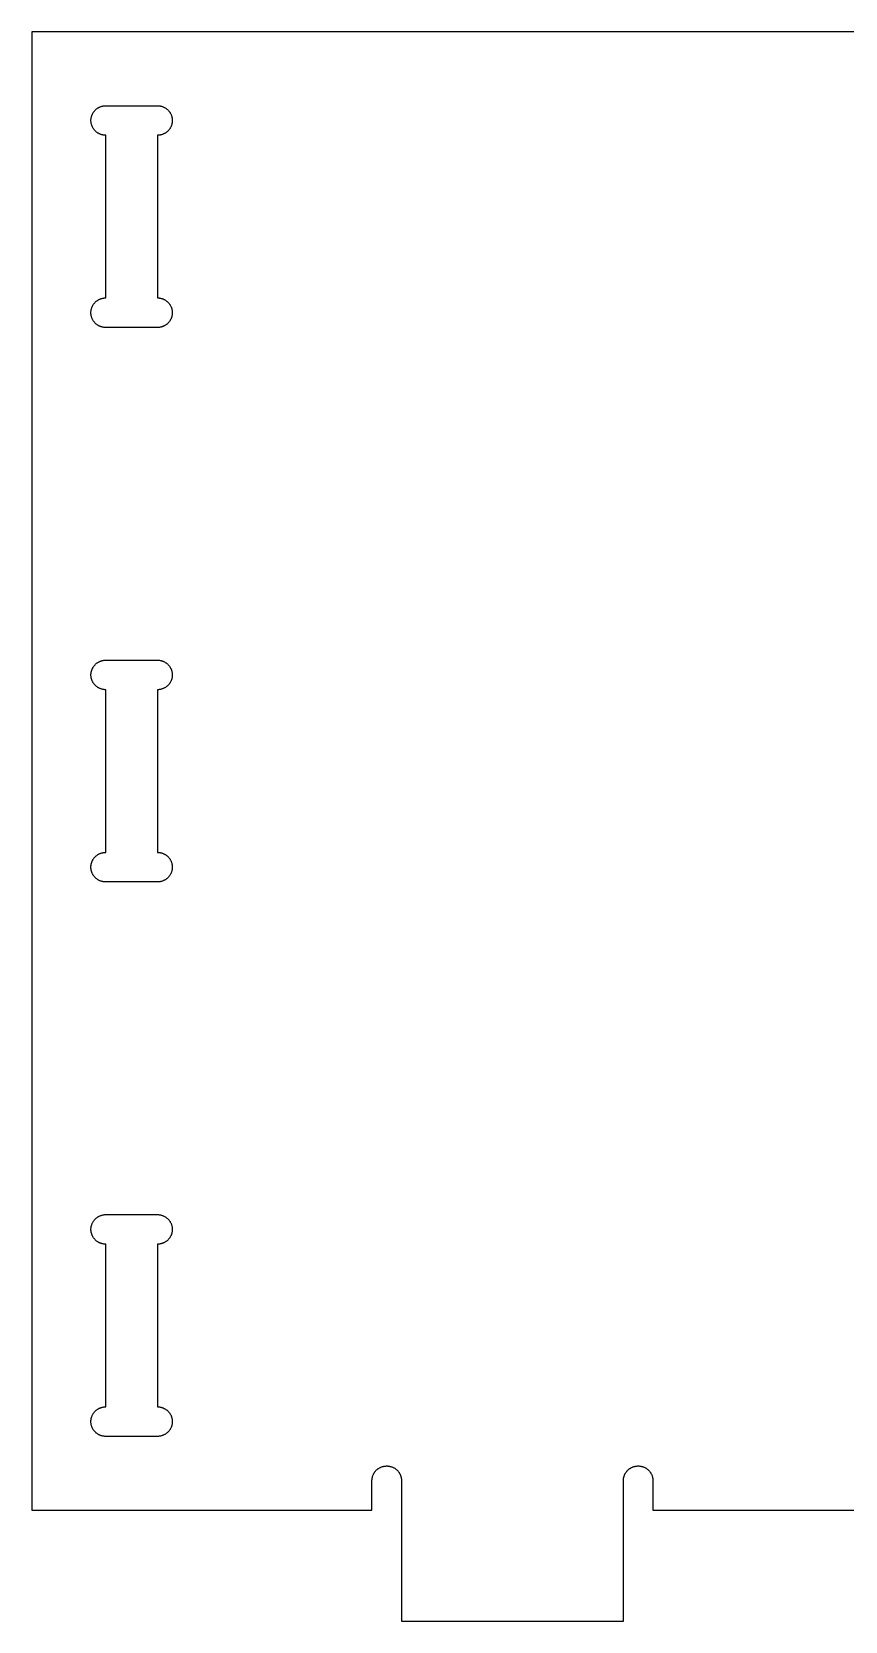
# Model space of a CAD drawing. Header units: millimetres. Extents: x 6.2 to 101, y 80 to 138.
# Drawn here: x 6.25 to 28.25, y 83.5 to 126.5 of the extents above; entities that cross this region are included whole.
import ezdxf

# ---------------------------------------------------------------- set-up
doc = ezdxf.new("R2010")
doc.units = ezdxf.units.MM
doc.layers.add('Default', color=18, linetype='Continuous', true_color=0x000000)

msp = doc.modelspace()

# ---------------------------------------------------------------- linework, layer by layer
at = {"layer": 'Default'}
for p, q in [((50.25, 126.5), (6.25, 126.5)), ((6.25, 126.5), (6.25, 86.5)), ((7.885, 124.263), (7.891, 124.275)), ((7.891, 124.275), (7.897, 124.288)), ((7.897, 124.288), (7.904, 124.3)), ((7.904, 124.3), (7.911, 124.312)), ((7.911, 124.312), (7.918, 124.324)), ((7.918, 124.324), (7.926, 124.335)), ((7.926, 124.335), (7.935, 124.346)), ((7.935, 124.346), (7.944, 124.357)), ((7.944, 124.357), (7.953, 124.368)), ((7.953, 124.368), (7.962, 124.378)), ((7.962, 124.378), (7.972, 124.388)), ((7.972, 124.388), (7.982, 124.397)), ((7.982, 124.397), (7.993, 124.406)), ((7.993, 124.406), (8.004, 124.415)), ((8.004, 124.415), (8.015, 124.424)), ((8.015, 124.424), (8.026, 124.432)), ((8.026, 124.432), (8.038, 124.439)), ((8.038, 124.439), (8.05, 124.446)), ((8.05, 124.446), (8.062, 124.453)), ((8.062, 124.453), (8.075, 124.459)), ((8.075, 124.459), (8.087, 124.465)), ((8.087, 124.465), (8.1, 124.471)), ((8.1, 124.471), (8.113, 124.476)), ((8.113, 124.476), (8.126, 124.48)), ((8.126, 124.48), (8.14, 124.484)), ((8.14, 124.484), (8.153, 124.488)), ((8.153, 124.488), (8.167, 124.491)), ((8.167, 124.491), (8.181, 124.494)), ((8.181, 124.494), (8.194, 124.496)), ((8.194, 124.496), (8.208, 124.498)), ((8.208, 124.498), (8.222, 124.499)), ((8.222, 124.499), (8.236, 124.5)), ((8.236, 124.5), (8.25, 124.5)), ((8.25, 124.5), (9.649, 124.5)), ((9.649, 124.5), (9.663, 124.5)), ((9.663, 124.5), (9.677, 124.499)), ((9.677, 124.499), (9.691, 124.498)), ((9.691, 124.498), (9.705, 124.496)), ((9.705, 124.496), (9.719, 124.494)), ((9.719, 124.494), (9.733, 124.491)), ((9.733, 124.491), (9.746, 124.488)), ((9.746, 124.488), (9.76, 124.485)), ((9.76, 124.485), (9.773, 124.48)), ((9.773, 124.48), (9.786, 124.476)), ((9.786, 124.476), (9.799, 124.471)), ((9.799, 124.471), (9.812, 124.465)), ((9.812, 124.465), (9.825, 124.46)), ((9.825, 124.46), (9.837, 124.453)), ((9.837, 124.453), (9.849, 124.446)), ((9.849, 124.446), (9.861, 124.439)), ((9.861, 124.439), (9.873, 124.432)), ((9.873, 124.432), (9.884, 124.424)), ((9.884, 124.424), (9.896, 124.415)), ((9.896, 124.415), (9.906, 124.407)), ((9.906, 124.407), (9.917, 124.397)), ((9.917, 124.397), (9.927, 124.388)), ((9.927, 124.388), (9.937, 124.378)), ((9.937, 124.378), (9.947, 124.368)), ((9.947, 124.368), (9.956, 124.357)), ((9.956, 124.357), (9.965, 124.346)), ((9.965, 124.346), (9.973, 124.335)), ((9.973, 124.335), (9.981, 124.324)), ((9.981, 124.324), (9.989, 124.312)), ((9.989, 124.312), (9.996, 124.3)), ((9.996, 124.3), (10.002, 124.288)), ((10.002, 124.288), (10.009, 124.276)), ((10.009, 124.276), (10.015, 124.263)), ((7.85, 124.114), (7.851, 124.128)), ((7.85, 124.1), (7.85, 124.114)), ((7.85, 124.086), (7.85, 124.1)), ((7.851, 124.072), (7.85, 124.086)), ((7.851, 124.128), (7.852, 124.142)), ((7.852, 124.058), (7.851, 124.072)), ((7.852, 124.142), (7.854, 124.156)), ((7.854, 124.044), (7.852, 124.058)), ((7.854, 124.156), (7.856, 124.169)), ((7.856, 124.031), (7.854, 124.044)), ((7.856, 124.169), (7.859, 124.183)), ((7.859, 124.017), (7.856, 124.031)), ((7.859, 124.183), (7.862, 124.197)), ((7.862, 124.003), (7.859, 124.017)), ((7.862, 124.197), (7.866, 124.21)), ((7.866, 123.99), (7.862, 124.003)), ((7.866, 124.21), (7.87, 124.224)), ((7.87, 123.976), (7.866, 123.99)), ((7.87, 124.224), (7.874, 124.237)), ((7.874, 123.963), (7.87, 123.976)), ((7.874, 124.237), (7.879, 124.25)), ((7.879, 123.95), (7.874, 123.963)), ((7.879, 124.25), (7.885, 124.263)), ((7.885, 123.937), (7.879, 123.95)), ((7.891, 123.925), (7.885, 123.937)), ((7.897, 123.912), (7.891, 123.925)), ((7.904, 123.9), (7.897, 123.912)), ((7.911, 123.888), (7.904, 123.9)), ((7.918, 123.876), (7.911, 123.888)), ((7.926, 123.865), (7.918, 123.876)), ((7.935, 123.854), (7.926, 123.865)), ((7.944, 123.843), (7.935, 123.854)), ((7.953, 123.832), (7.944, 123.843)), ((9.956, 123.843), (9.947, 123.833)), ((9.965, 123.854), (9.956, 123.843)), ((9.973, 123.865), (9.965, 123.854)), ((9.981, 123.877), (9.973, 123.865)), ((9.989, 123.888), (9.981, 123.877)), ((9.996, 123.9), (9.989, 123.888)), ((10.003, 123.913), (9.996, 123.9)), ((10.009, 123.925), (10.003, 123.913)), ((10.015, 123.938), (10.009, 123.925)), ((10.015, 124.263), (10.02, 124.25)), ((10.02, 123.951), (10.015, 123.938)), ((10.02, 124.25), (10.025, 124.237)), ((10.025, 123.964), (10.02, 123.951)), ((10.025, 124.237), (10.03, 124.224)), ((10.03, 123.977), (10.025, 123.964)), ((10.03, 124.224), (10.034, 124.21)), ((10.034, 123.99), (10.03, 123.977)), ((10.034, 124.21), (10.037, 124.197)), ((10.038, 124.004), (10.034, 123.99)), ((10.037, 124.197), (10.041, 124.183)), ((10.041, 124.017), (10.038, 124.004)), ((10.041, 124.183), (10.043, 124.17)), ((10.043, 124.031), (10.041, 124.017)), ((10.043, 124.17), (10.045, 124.156)), ((10.046, 124.045), (10.043, 124.031)), ((10.045, 124.156), (10.047, 124.142)), ((10.047, 124.059), (10.046, 124.045)), ((10.047, 124.142), (10.048, 124.128)), ((10.048, 124.072), (10.047, 124.059)), ((10.048, 124.128), (10.049, 124.114)), ((10.049, 124.086), (10.048, 124.072)), ((10.049, 124.114), (10.049, 124.1)), ((10.049, 124.1), (10.049, 124.086)), ((7.962, 123.822), (7.953, 123.832)), ((7.972, 123.812), (7.962, 123.822)), ((7.982, 123.803), (7.972, 123.812)), ((7.993, 123.794), (7.982, 123.803)), ((8.004, 123.785), (7.993, 123.794)), ((8.015, 123.776), (8.004, 123.785)), ((8.026, 123.768), (8.015, 123.776)), ((8.038, 123.761), (8.026, 123.768)), ((8.05, 123.754), (8.038, 123.761)), ((8.062, 123.747), (8.05, 123.754)), ((8.075, 123.741), (8.062, 123.747)), ((8.087, 123.735), (8.075, 123.741)), ((8.1, 123.729), (8.087, 123.735)), ((8.113, 123.724), (8.1, 123.729)), ((8.126, 123.72), (8.113, 123.724)), ((8.14, 123.716), (8.126, 123.72)), ((8.153, 123.712), (8.14, 123.716)), ((8.167, 123.709), (8.153, 123.712)), ((8.181, 123.706), (8.167, 123.709)), ((8.194, 123.704), (8.181, 123.706)), ((8.208, 123.702), (8.194, 123.704)), ((8.222, 123.701), (8.208, 123.702)), ((8.236, 123.7), (8.222, 123.701)), ((8.25, 123.7), (8.236, 123.7)), ((8.25, 119.3), (8.25, 123.7)), ((9.664, 123.7), (9.65, 123.7)), ((9.65, 123.7), (9.65, 119.3)), ((9.678, 123.701), (9.664, 123.7)), ((9.692, 123.702), (9.678, 123.701)), ((9.706, 123.704), (9.692, 123.702)), ((9.719, 123.706), (9.706, 123.704)), ((9.733, 123.709), (9.719, 123.706)), ((9.747, 123.712), (9.733, 123.709)), ((9.76, 123.716), (9.747, 123.712)), ((9.774, 123.72), (9.76, 123.716)), ((9.787, 123.724), (9.774, 123.72)), ((9.8, 123.729), (9.787, 123.724)), ((9.813, 123.735), (9.8, 123.729)), ((9.825, 123.741), (9.813, 123.735)), ((9.838, 123.747), (9.825, 123.741)), ((9.85, 123.754), (9.838, 123.747)), ((9.862, 123.761), (9.85, 123.754)), ((9.873, 123.769), (9.862, 123.761)), ((9.885, 123.777), (9.873, 123.769)), ((9.896, 123.785), (9.885, 123.777)), ((9.907, 123.794), (9.896, 123.785)), ((9.917, 123.803), (9.907, 123.794)), ((9.928, 123.813), (9.917, 123.803)), ((9.937, 123.822), (9.928, 123.813)), ((9.947, 123.833), (9.937, 123.822)), ((7.905, 119.104), (7.913, 119.116)), ((7.913, 119.116), (7.92, 119.127)), ((7.92, 119.127), (7.928, 119.139)), ((7.928, 119.139), (7.937, 119.15)), ((7.937, 119.15), (7.946, 119.16)), ((7.946, 119.16), (7.955, 119.171)), ((7.955, 119.171), (7.964, 119.181)), ((7.964, 119.181), (7.974, 119.19)), ((7.974, 119.19), (7.984, 119.2)), ((7.984, 119.2), (7.995, 119.209)), ((7.995, 119.209), (8.006, 119.217)), ((8.006, 119.217), (8.017, 119.225)), ((8.017, 119.225), (8.028, 119.233)), ((8.028, 119.233), (8.04, 119.241)), ((8.04, 119.241), (8.052, 119.248)), ((8.052, 119.248), (8.064, 119.254)), ((8.064, 119.254), (8.076, 119.261)), ((8.076, 119.261), (8.089, 119.266)), ((8.089, 119.266), (8.102, 119.272)), ((8.102, 119.272), (8.114, 119.277)), ((8.114, 119.277), (8.128, 119.281)), ((8.128, 119.281), (8.141, 119.285)), ((8.141, 119.285), (8.154, 119.288)), ((8.154, 119.288), (8.168, 119.292)), ((8.168, 119.292), (8.181, 119.294)), ((8.181, 119.294), (8.195, 119.296)), ((8.195, 119.296), (8.209, 119.298)), ((8.209, 119.298), (8.222, 119.299)), ((8.222, 119.299), (8.236, 119.3)), ((8.236, 119.3), (8.25, 119.3)), ((9.65, 119.3), (9.664, 119.3)), ((9.664, 119.3), (9.678, 119.299)), ((9.678, 119.299), (9.692, 119.298)), ((9.692, 119.298), (9.706, 119.296)), ((9.706, 119.296), (9.719, 119.294)), ((9.719, 119.294), (9.733, 119.291)), ((9.733, 119.291), (9.747, 119.288)), ((9.747, 119.288), (9.76, 119.284)), ((9.76, 119.284), (9.773, 119.28)), ((9.773, 119.28), (9.787, 119.276)), ((9.787, 119.276), (9.8, 119.271)), ((9.8, 119.271), (9.812, 119.265)), ((9.812, 119.265), (9.825, 119.259)), ((9.825, 119.259), (9.838, 119.253)), ((9.838, 119.253), (9.85, 119.246)), ((9.85, 119.246), (9.862, 119.239)), ((9.862, 119.239), (9.873, 119.231)), ((9.873, 119.231), (9.885, 119.223)), ((9.885, 119.223), (9.896, 119.215)), ((9.896, 119.215), (9.907, 119.206)), ((9.907, 119.206), (9.917, 119.197)), ((9.917, 119.197), (9.927, 119.188)), ((9.927, 119.188), (9.937, 119.178)), ((9.937, 119.178), (9.947, 119.167)), ((9.947, 119.167), (9.956, 119.157)), ((9.956, 119.157), (9.965, 119.146)), ((9.965, 119.146), (9.973, 119.135)), ((9.973, 119.135), (9.981, 119.123)), ((9.981, 119.123), (9.989, 119.112)), ((9.989, 119.112), (9.996, 119.1)), ((7.849, 118.907), (7.85, 118.921)), ((7.849, 118.893), (7.849, 118.907)), ((7.85, 118.879), (7.849, 118.893)), ((7.85, 118.921), (7.851, 118.935)), ((7.851, 118.865), (7.85, 118.879)), ((7.851, 118.935), (7.852, 118.948)), ((7.852, 118.852), (7.851, 118.865)), ((7.852, 118.948), (7.854, 118.962)), ((7.854, 118.838), (7.852, 118.852)), ((7.854, 118.962), (7.857, 118.976)), ((7.857, 118.824), (7.854, 118.838)), ((7.857, 118.976), (7.859, 118.989)), ((7.859, 118.811), (7.857, 118.824)), ((7.859, 118.989), (7.863, 119.003)), ((7.863, 118.797), (7.859, 118.811)), ((7.863, 119.003), (7.867, 119.016)), ((7.867, 118.784), (7.863, 118.797)), ((7.867, 119.016), (7.871, 119.029)), ((7.871, 118.771), (7.867, 118.784)), ((7.871, 119.029), (7.875, 119.042)), ((7.875, 118.758), (7.871, 118.771)), ((7.875, 119.042), (7.881, 119.055)), ((7.881, 118.745), (7.875, 118.758)), ((7.881, 119.055), (7.886, 119.067)), ((7.886, 118.733), (7.881, 118.745)), ((7.886, 119.067), (7.892, 119.08)), ((7.892, 118.72), (7.886, 118.733)), ((7.892, 119.08), (7.899, 119.092)), ((7.899, 118.708), (7.892, 118.72)), ((7.899, 119.092), (7.905, 119.104)), ((7.905, 118.696), (7.899, 118.708)), ((7.913, 118.684), (7.905, 118.696)), ((7.92, 118.673), (7.913, 118.684)), ((9.989, 118.688), (9.981, 118.677)), ((9.996, 118.7), (9.989, 118.688)), ((9.996, 119.1), (10.003, 119.088)), ((10.003, 118.712), (9.996, 118.7)), ((10.003, 119.088), (10.009, 119.075)), ((10.009, 118.725), (10.003, 118.712)), ((10.009, 119.075), (10.015, 119.063)), ((10.015, 118.737), (10.009, 118.725)), ((10.015, 119.063), (10.02, 119.05)), ((10.02, 118.75), (10.015, 118.737)), ((10.02, 119.05), (10.025, 119.037)), ((10.025, 118.763), (10.02, 118.75)), ((10.025, 119.037), (10.03, 119.023)), ((10.03, 118.777), (10.025, 118.763)), ((10.03, 119.023), (10.034, 119.01)), ((10.034, 118.79), (10.03, 118.777)), ((10.034, 119.01), (10.038, 118.997)), ((10.038, 118.803), (10.034, 118.79)), ((10.038, 118.997), (10.041, 118.983)), ((10.041, 118.817), (10.038, 118.803)), ((10.041, 118.983), (10.043, 118.969)), ((10.043, 118.831), (10.041, 118.817)), ((10.043, 118.969), (10.046, 118.956)), ((10.046, 118.844), (10.043, 118.831)), ((10.046, 118.956), (10.047, 118.942)), ((10.047, 118.858), (10.046, 118.844)), ((10.047, 118.942), (10.048, 118.928)), ((10.048, 118.872), (10.047, 118.858)), ((10.048, 118.928), (10.049, 118.914)), ((10.049, 118.886), (10.048, 118.872)), ((10.049, 118.914), (10.049, 118.9)), ((10.049, 118.9), (10.049, 118.886)), ((7.928, 118.661), (7.92, 118.673)), ((7.937, 118.65), (7.928, 118.661)), ((7.946, 118.64), (7.937, 118.65)), ((7.955, 118.629), (7.946, 118.64)), ((7.964, 118.619), (7.955, 118.629)), ((7.974, 118.61), (7.964, 118.619)), ((7.984, 118.6), (7.974, 118.61)), ((7.995, 118.591), (7.984, 118.6)), ((8.006, 118.583), (7.995, 118.591)), ((8.017, 118.575), (8.006, 118.583)), ((8.028, 118.567), (8.017, 118.575)), ((8.04, 118.559), (8.028, 118.567)), ((8.052, 118.552), (8.04, 118.559)), ((8.064, 118.546), (8.052, 118.552)), ((8.076, 118.539), (8.064, 118.546)), ((8.089, 118.534), (8.076, 118.539)), ((8.102, 118.528), (8.089, 118.534)), ((8.114, 118.523), (8.102, 118.528)), ((8.128, 118.519), (8.114, 118.523)), ((8.141, 118.515), (8.128, 118.519)), ((8.154, 118.512), (8.141, 118.515)), ((8.168, 118.508), (8.154, 118.512)), ((8.181, 118.506), (8.168, 118.508)), ((8.195, 118.504), (8.181, 118.506)), ((8.209, 118.502), (8.195, 118.504)), ((8.222, 118.501), (8.209, 118.502)), ((8.236, 118.5), (8.222, 118.501)), ((8.25, 118.5), (8.236, 118.5)), ((9.65, 118.5), (8.25, 118.5)), ((9.664, 118.5), (9.65, 118.5)), ((9.678, 118.501), (9.664, 118.5)), ((9.692, 118.502), (9.678, 118.501)), ((9.706, 118.504), (9.692, 118.502)), ((9.719, 118.506), (9.706, 118.504)), ((9.733, 118.509), (9.719, 118.506)), ((9.747, 118.512), (9.733, 118.509)), ((9.76, 118.516), (9.747, 118.512)), ((9.773, 118.52), (9.76, 118.516)), ((9.787, 118.524), (9.773, 118.52)), ((9.8, 118.529), (9.787, 118.524)), ((9.812, 118.535), (9.8, 118.529)), ((9.825, 118.541), (9.812, 118.535)), ((9.838, 118.547), (9.825, 118.541)), ((9.85, 118.554), (9.838, 118.547)), ((9.862, 118.561), (9.85, 118.554)), ((9.873, 118.569), (9.862, 118.561)), ((9.885, 118.577), (9.873, 118.569)), ((9.896, 118.585), (9.885, 118.577)), ((9.907, 118.594), (9.896, 118.585)), ((9.917, 118.603), (9.907, 118.594)), ((9.927, 118.612), (9.917, 118.603)), ((9.937, 118.622), (9.927, 118.612)), ((9.947, 118.633), (9.937, 118.622)), ((9.956, 118.643), (9.947, 118.633)), ((9.965, 118.654), (9.956, 118.643)), ((9.973, 118.665), (9.965, 118.654)), ((9.981, 118.677), (9.973, 118.665)), ((7.866, 109.21), (7.87, 109.224)), ((7.87, 109.224), (7.874, 109.237)), ((7.874, 109.237), (7.879, 109.25)), ((7.879, 109.25), (7.885, 109.263)), ((7.885, 109.263), (7.891, 109.275)), ((7.891, 109.275), (7.897, 109.288)), ((7.897, 109.288), (7.904, 109.3)), ((7.904, 109.3), (7.911, 109.312)), ((7.911, 109.312), (7.918, 109.324)), ((7.918, 109.324), (7.926, 109.335)), ((7.926, 109.335), (7.935, 109.346)), ((7.935, 109.346), (7.944, 109.357)), ((7.944, 109.357), (7.953, 109.368)), ((7.953, 109.368), (7.962, 109.378)), ((7.962, 109.378), (7.972, 109.388)), ((7.972, 109.388), (7.982, 109.397)), ((7.982, 109.397), (7.993, 109.406)), ((7.993, 109.406), (8.004, 109.415)), ((8.004, 109.415), (8.015, 109.424)), ((8.015, 109.424), (8.026, 109.432)), ((8.026, 109.432), (8.038, 109.439)), ((8.038, 109.439), (8.05, 109.446)), ((8.05, 109.446), (8.062, 109.453)), ((8.062, 109.453), (8.075, 109.459)), ((8.075, 109.459), (8.087, 109.465)), ((8.087, 109.465), (8.1, 109.471)), ((8.1, 109.471), (8.113, 109.476)), ((8.113, 109.476), (8.126, 109.48)), ((8.126, 109.48), (8.14, 109.484)), ((8.14, 109.484), (8.153, 109.488)), ((8.153, 109.488), (8.167, 109.491)), ((8.167, 109.491), (8.181, 109.494)), ((8.181, 109.494), (8.194, 109.496)), ((8.194, 109.496), (8.208, 109.498)), ((8.208, 109.498), (8.222, 109.499)), ((8.222, 109.499), (8.236, 109.5)), ((8.236, 109.5), (8.25, 109.5)), ((8.25, 109.5), (9.649, 109.5)), ((9.649, 109.5), (9.663, 109.5)), ((9.663, 109.5), (9.677, 109.499)), ((9.677, 109.499), (9.691, 109.498)), ((9.691, 109.498), (9.705, 109.496)), ((9.705, 109.496), (9.719, 109.494)), ((9.719, 109.494), (9.733, 109.491)), ((9.733, 109.491), (9.746, 109.488)), ((9.746, 109.488), (9.76, 109.485)), ((9.76, 109.485), (9.773, 109.48)), ((9.773, 109.48), (9.786, 109.476)), ((9.786, 109.476), (9.799, 109.471)), ((9.799, 109.471), (9.812, 109.465)), ((9.812, 109.465), (9.825, 109.46)), ((9.825, 109.46), (9.837, 109.453)), ((9.837, 109.453), (9.849, 109.446)), ((9.849, 109.446), (9.861, 109.439)), ((9.861, 109.439), (9.873, 109.432)), ((9.873, 109.432), (9.884, 109.424)), ((9.884, 109.424), (9.896, 109.415)), ((9.896, 109.415), (9.906, 109.407)), ((9.906, 109.407), (9.917, 109.397)), ((9.917, 109.397), (9.927, 109.388)), ((9.927, 109.388), (9.937, 109.378)), ((9.937, 109.378), (9.947, 109.368)), ((9.947, 109.368), (9.956, 109.357)), ((9.956, 109.357), (9.965, 109.346)), ((9.965, 109.346), (9.973, 109.335)), ((9.973, 109.335), (9.981, 109.324)), ((9.981, 109.324), (9.989, 109.312)), ((9.989, 109.312), (9.996, 109.3)), ((9.996, 109.3), (10.002, 109.288)), ((10.002, 109.288), (10.009, 109.276)), ((10.009, 109.276), (10.015, 109.263)), ((10.015, 109.263), (10.02, 109.25)), ((10.02, 109.25), (10.025, 109.237)), ((10.025, 109.237), (10.03, 109.224)), ((10.03, 109.224), (10.034, 109.21)), ((7.85, 109.114), (7.851, 109.128)), ((7.85, 109.1), (7.85, 109.114)), ((7.85, 109.086), (7.85, 109.1)), ((7.851, 109.072), (7.85, 109.086)), ((7.851, 109.128), (7.852, 109.142)), ((7.852, 109.058), (7.851, 109.072)), ((7.852, 109.142), (7.854, 109.156)), ((7.854, 109.044), (7.852, 109.058)), ((7.854, 109.156), (7.856, 109.169)), ((7.856, 109.031), (7.854, 109.044)), ((7.856, 109.169), (7.859, 109.183)), ((7.859, 109.017), (7.856, 109.031)), ((7.859, 109.183), (7.862, 109.197)), ((7.862, 109.003), (7.859, 109.017)), ((7.862, 109.197), (7.866, 109.21)), ((7.866, 108.99), (7.862, 109.003)), ((7.87, 108.976), (7.866, 108.99)), ((7.874, 108.963), (7.87, 108.976)), ((7.879, 108.95), (7.874, 108.963)), ((7.885, 108.937), (7.879, 108.95)), ((7.891, 108.925), (7.885, 108.937)), ((7.897, 108.912), (7.891, 108.925)), ((7.904, 108.9), (7.897, 108.912)), ((7.911, 108.888), (7.904, 108.9)), ((7.918, 108.876), (7.911, 108.888)), ((7.926, 108.865), (7.918, 108.876)), ((7.935, 108.854), (7.926, 108.865)), ((7.944, 108.843), (7.935, 108.854)), ((7.953, 108.832), (7.944, 108.843)), ((7.962, 108.822), (7.953, 108.832)), ((7.972, 108.812), (7.962, 108.822)), ((7.982, 108.803), (7.972, 108.812)), ((7.993, 108.794), (7.982, 108.803)), ((8.004, 108.785), (7.993, 108.794)), ((9.907, 108.794), (9.896, 108.785)), ((9.917, 108.803), (9.907, 108.794)), ((9.928, 108.813), (9.917, 108.803)), ((9.937, 108.822), (9.928, 108.813)), ((9.947, 108.833), (9.937, 108.822)), ((9.956, 108.843), (9.947, 108.833)), ((9.965, 108.854), (9.956, 108.843)), ((9.973, 108.865), (9.965, 108.854)), ((9.981, 108.877), (9.973, 108.865)), ((9.989, 108.888), (9.981, 108.877)), ((9.996, 108.9), (9.989, 108.888)), ((10.003, 108.913), (9.996, 108.9)), ((10.009, 108.925), (10.003, 108.913)), ((10.015, 108.938), (10.009, 108.925)), ((10.02, 108.951), (10.015, 108.938)), ((10.025, 108.964), (10.02, 108.951)), ((10.03, 108.977), (10.025, 108.964)), ((10.034, 108.99), (10.03, 108.977)), ((10.034, 109.21), (10.037, 109.197)), ((10.038, 109.004), (10.034, 108.99)), ((10.037, 109.197), (10.041, 109.183)), ((10.041, 109.017), (10.038, 109.004)), ((10.041, 109.183), (10.043, 109.17)), ((10.043, 109.031), (10.041, 109.017)), ((10.043, 109.17), (10.045, 109.156)), ((10.046, 109.045), (10.043, 109.031)), ((10.045, 109.156), (10.047, 109.142)), ((10.047, 109.059), (10.046, 109.045)), ((10.047, 109.142), (10.048, 109.128)), ((10.048, 109.072), (10.047, 109.059)), ((10.048, 109.128), (10.049, 109.114)), ((10.049, 109.086), (10.048, 109.072)), ((10.049, 109.114), (10.049, 109.1)), ((10.049, 109.1), (10.049, 109.086)), ((8.015, 108.776), (8.004, 108.785)), ((8.026, 108.768), (8.015, 108.776)), ((8.038, 108.761), (8.026, 108.768)), ((8.05, 108.754), (8.038, 108.761)), ((8.062, 108.747), (8.05, 108.754)), ((8.075, 108.741), (8.062, 108.747)), ((8.087, 108.735), (8.075, 108.741)), ((8.1, 108.729), (8.087, 108.735)), ((8.113, 108.724), (8.1, 108.729)), ((8.126, 108.72), (8.113, 108.724)), ((8.14, 108.716), (8.126, 108.72)), ((8.153, 108.712), (8.14, 108.716)), ((8.167, 108.709), (8.153, 108.712)), ((8.181, 108.706), (8.167, 108.709)), ((8.194, 108.704), (8.181, 108.706)), ((8.208, 108.702), (8.194, 108.704)), ((8.222, 108.701), (8.208, 108.702)), ((8.236, 108.7), (8.222, 108.701)), ((8.25, 108.7), (8.236, 108.7)), ((8.25, 104.3), (8.25, 108.7)), ((9.664, 108.7), (9.65, 108.7)), ((9.65, 108.7), (9.65, 104.3)), ((9.678, 108.701), (9.664, 108.7)), ((9.692, 108.702), (9.678, 108.701)), ((9.706, 108.704), (9.692, 108.702)), ((9.719, 108.706), (9.706, 108.704)), ((9.733, 108.709), (9.719, 108.706)), ((9.747, 108.712), (9.733, 108.709)), ((9.76, 108.716), (9.747, 108.712)), ((9.774, 108.72), (9.76, 108.716)), ((9.787, 108.724), (9.774, 108.72)), ((9.8, 108.729), (9.787, 108.724)), ((9.813, 108.735), (9.8, 108.729)), ((9.825, 108.741), (9.813, 108.735)), ((9.838, 108.747), (9.825, 108.741)), ((9.85, 108.754), (9.838, 108.747)), ((9.862, 108.761), (9.85, 108.754)), ((9.873, 108.769), (9.862, 108.761)), ((9.885, 108.777), (9.873, 108.769)), ((9.896, 108.785), (9.885, 108.777)), ((7.881, 104.055), (7.886, 104.067)), ((7.886, 104.067), (7.892, 104.08)), ((7.892, 104.08), (7.899, 104.092)), ((7.899, 104.092), (7.905, 104.104)), ((7.905, 104.104), (7.913, 104.116)), ((7.913, 104.116), (7.92, 104.127)), ((7.92, 104.127), (7.928, 104.139)), ((7.928, 104.139), (7.937, 104.15)), ((7.937, 104.15), (7.946, 104.16)), ((7.946, 104.16), (7.955, 104.171)), ((7.955, 104.171), (7.964, 104.181)), ((7.964, 104.181), (7.974, 104.19)), ((7.974, 104.19), (7.984, 104.2)), ((7.984, 104.2), (7.995, 104.209)), ((7.995, 104.209), (8.006, 104.217)), ((8.006, 104.217), (8.017, 104.225)), ((8.017, 104.225), (8.028, 104.233)), ((8.028, 104.233), (8.04, 104.241)), ((8.04, 104.241), (8.052, 104.248)), ((8.052, 104.248), (8.064, 104.254)), ((8.064, 104.254), (8.076, 104.261)), ((8.076, 104.261), (8.089, 104.266)), ((8.089, 104.266), (8.102, 104.272)), ((8.102, 104.272), (8.114, 104.277)), ((8.114, 104.277), (8.128, 104.281)), ((8.128, 104.281), (8.141, 104.285)), ((8.141, 104.285), (8.154, 104.288)), ((8.154, 104.288), (8.168, 104.292)), ((8.168, 104.292), (8.181, 104.294)), ((8.181, 104.294), (8.195, 104.296)), ((8.195, 104.296), (8.209, 104.298)), ((8.209, 104.298), (8.222, 104.299)), ((8.222, 104.299), (8.236, 104.3)), ((8.236, 104.3), (8.25, 104.3)), ((9.65, 104.3), (9.664, 104.3)), ((9.664, 104.3), (9.678, 104.299)), ((9.678, 104.299), (9.692, 104.298)), ((9.692, 104.298), (9.706, 104.296)), ((9.706, 104.296), (9.719, 104.294)), ((9.719, 104.294), (9.733, 104.291)), ((9.733, 104.291), (9.747, 104.288)), ((9.747, 104.288), (9.76, 104.284)), ((9.76, 104.284), (9.773, 104.28)), ((9.773, 104.28), (9.787, 104.276)), ((9.787, 104.276), (9.8, 104.271)), ((9.8, 104.271), (9.812, 104.265)), ((9.812, 104.265), (9.825, 104.259)), ((9.825, 104.259), (9.838, 104.253)), ((9.838, 104.253), (9.85, 104.246)), ((9.85, 104.246), (9.862, 104.239)), ((9.862, 104.239), (9.873, 104.231)), ((9.873, 104.231), (9.885, 104.223)), ((9.885, 104.223), (9.896, 104.215)), ((9.896, 104.215), (9.907, 104.206)), ((9.907, 104.206), (9.917, 104.197)), ((9.917, 104.197), (9.927, 104.188)), ((9.927, 104.188), (9.937, 104.178)), ((9.937, 104.178), (9.947, 104.167)), ((9.947, 104.167), (9.956, 104.157)), ((9.956, 104.157), (9.965, 104.146)), ((9.965, 104.146), (9.973, 104.135)), ((9.973, 104.135), (9.981, 104.123)), ((9.981, 104.123), (9.989, 104.112)), ((9.989, 104.112), (9.996, 104.1)), ((9.996, 104.1), (10.003, 104.088)), ((10.003, 104.088), (10.009, 104.075)), ((10.009, 104.075), (10.015, 104.063)), ((10.015, 104.063), (10.02, 104.05)), ((7.849, 103.907), (7.85, 103.921)), ((7.849, 103.893), (7.849, 103.907)), ((7.85, 103.879), (7.849, 103.893)), ((7.85, 103.921), (7.851, 103.935)), ((7.851, 103.865), (7.85, 103.879)), ((7.851, 103.935), (7.852, 103.948)), ((7.852, 103.852), (7.851, 103.865)), ((7.852, 103.948), (7.854, 103.962)), ((7.854, 103.838), (7.852, 103.852)), ((7.854, 103.962), (7.857, 103.976)), ((7.857, 103.824), (7.854, 103.838)), ((7.857, 103.976), (7.859, 103.989)), ((7.859, 103.811), (7.857, 103.824)), ((7.859, 103.989), (7.863, 104.003)), ((7.863, 103.797), (7.859, 103.811)), ((7.863, 104.003), (7.867, 104.016)), ((7.867, 103.784), (7.863, 103.797)), ((7.867, 104.016), (7.871, 104.029)), ((7.871, 103.771), (7.867, 103.784)), ((7.871, 104.029), (7.875, 104.042)), ((7.875, 103.758), (7.871, 103.771)), ((7.875, 104.042), (7.881, 104.055)), ((7.881, 103.745), (7.875, 103.758)), ((7.886, 103.733), (7.881, 103.745)), ((7.892, 103.72), (7.886, 103.733)), ((7.899, 103.708), (7.892, 103.72)), ((7.905, 103.696), (7.899, 103.708)), ((7.913, 103.684), (7.905, 103.696)), ((7.92, 103.673), (7.913, 103.684)), ((7.928, 103.661), (7.92, 103.673)), ((7.937, 103.65), (7.928, 103.661)), ((7.946, 103.64), (7.937, 103.65)), ((7.955, 103.629), (7.946, 103.64)), ((9.947, 103.633), (9.937, 103.622)), ((9.956, 103.643), (9.947, 103.633)), ((9.965, 103.654), (9.956, 103.643)), ((9.973, 103.665), (9.965, 103.654)), ((9.981, 103.677), (9.973, 103.665)), ((9.989, 103.688), (9.981, 103.677)), ((9.996, 103.7), (9.989, 103.688)), ((10.003, 103.712), (9.996, 103.7)), ((10.009, 103.725), (10.003, 103.712)), ((10.015, 103.737), (10.009, 103.725)), ((10.02, 103.75), (10.015, 103.737)), ((10.02, 104.05), (10.025, 104.037)), ((10.025, 103.763), (10.02, 103.75)), ((10.025, 104.037), (10.03, 104.023)), ((10.03, 103.777), (10.025, 103.763)), ((10.03, 104.023), (10.034, 104.01)), ((10.034, 103.79), (10.03, 103.777)), ((10.034, 104.01), (10.038, 103.997)), ((10.038, 103.803), (10.034, 103.79)), ((10.038, 103.997), (10.041, 103.983)), ((10.041, 103.817), (10.038, 103.803)), ((10.041, 103.983), (10.043, 103.969)), ((10.043, 103.831), (10.041, 103.817)), ((10.043, 103.969), (10.046, 103.956)), ((10.046, 103.844), (10.043, 103.831)), ((10.046, 103.956), (10.047, 103.942)), ((10.047, 103.858), (10.046, 103.844)), ((10.047, 103.942), (10.048, 103.928)), ((10.048, 103.872), (10.047, 103.858)), ((10.048, 103.928), (10.049, 103.914)), ((10.049, 103.886), (10.048, 103.872)), ((10.049, 103.914), (10.049, 103.9)), ((10.049, 103.9), (10.049, 103.886)), ((7.964, 103.619), (7.955, 103.629)), ((7.974, 103.61), (7.964, 103.619)), ((7.984, 103.6), (7.974, 103.61)), ((7.995, 103.591), (7.984, 103.6)), ((8.006, 103.583), (7.995, 103.591)), ((8.017, 103.575), (8.006, 103.583)), ((8.028, 103.567), (8.017, 103.575)), ((8.04, 103.559), (8.028, 103.567)), ((8.052, 103.552), (8.04, 103.559)), ((8.064, 103.546), (8.052, 103.552)), ((8.076, 103.539), (8.064, 103.546)), ((8.089, 103.534), (8.076, 103.539)), ((8.102, 103.528), (8.089, 103.534)), ((8.114, 103.523), (8.102, 103.528)), ((8.128, 103.519), (8.114, 103.523)), ((8.141, 103.515), (8.128, 103.519)), ((8.154, 103.512), (8.141, 103.515)), ((8.168, 103.508), (8.154, 103.512)), ((8.181, 103.506), (8.168, 103.508)), ((8.195, 103.504), (8.181, 103.506)), ((8.209, 103.502), (8.195, 103.504)), ((8.222, 103.501), (8.209, 103.502)), ((8.236, 103.5), (8.222, 103.501)), ((8.25, 103.5), (8.236, 103.5)), ((9.65, 103.5), (8.25, 103.5)), ((9.664, 103.5), (9.65, 103.5)), ((9.678, 103.501), (9.664, 103.5)), ((9.692, 103.502), (9.678, 103.501)), ((9.706, 103.504), (9.692, 103.502)), ((9.719, 103.506), (9.706, 103.504)), ((9.733, 103.509), (9.719, 103.506)), ((9.747, 103.512), (9.733, 103.509)), ((9.76, 103.516), (9.747, 103.512)), ((9.773, 103.52), (9.76, 103.516)), ((9.787, 103.524), (9.773, 103.52)), ((9.8, 103.529), (9.787, 103.524)), ((9.812, 103.535), (9.8, 103.529)), ((9.825, 103.541), (9.812, 103.535)), ((9.838, 103.547), (9.825, 103.541)), ((9.85, 103.554), (9.838, 103.547)), ((9.862, 103.561), (9.85, 103.554)), ((9.873, 103.569), (9.862, 103.561)), ((9.885, 103.577), (9.873, 103.569)), ((9.896, 103.585), (9.885, 103.577)), ((9.907, 103.594), (9.896, 103.585)), ((9.917, 103.603), (9.907, 103.594)), ((9.927, 103.612), (9.917, 103.603)), ((9.937, 103.622), (9.927, 103.612)), ((7.856, 94.169), (7.859, 94.183)), ((7.859, 94.183), (7.862, 94.197)), ((7.862, 94.197), (7.866, 94.21)), ((7.866, 94.21), (7.87, 94.224)), ((7.87, 94.224), (7.874, 94.237)), ((7.874, 94.237), (7.879, 94.25)), ((7.879, 94.25), (7.885, 94.263)), ((7.885, 94.263), (7.891, 94.275)), ((7.891, 94.275), (7.897, 94.288)), ((7.897, 94.288), (7.904, 94.3)), ((7.904, 94.3), (7.911, 94.312)), ((7.911, 94.312), (7.918, 94.324)), ((7.918, 94.324), (7.926, 94.335)), ((7.926, 94.335), (7.935, 94.346)), ((7.935, 94.346), (7.944, 94.357)), ((7.944, 94.357), (7.953, 94.368)), ((7.953, 94.368), (7.962, 94.378)), ((7.962, 94.378), (7.972, 94.388)), ((7.972, 94.388), (7.982, 94.397)), ((7.982, 94.397), (7.993, 94.406)), ((7.993, 94.406), (8.004, 94.415)), ((8.004, 94.415), (8.015, 94.424)), ((8.015, 94.424), (8.026, 94.432)), ((8.026, 94.432), (8.038, 94.439)), ((8.038, 94.439), (8.05, 94.446)), ((8.05, 94.446), (8.062, 94.453)), ((8.062, 94.453), (8.075, 94.459)), ((8.075, 94.459), (8.087, 94.465)), ((8.087, 94.465), (8.1, 94.471)), ((8.1, 94.471), (8.113, 94.476)), ((8.113, 94.476), (8.126, 94.48)), ((8.126, 94.48), (8.14, 94.484)), ((8.14, 94.484), (8.153, 94.488)), ((8.153, 94.488), (8.167, 94.491)), ((8.167, 94.491), (8.181, 94.494)), ((8.181, 94.494), (8.194, 94.496)), ((8.194, 94.496), (8.208, 94.498)), ((8.208, 94.498), (8.222, 94.499)), ((8.222, 94.499), (8.236, 94.5)), ((8.236, 94.5), (8.25, 94.5)), ((8.25, 94.5), (9.649, 94.5)), ((9.649, 94.5), (9.663, 94.5)), ((9.663, 94.5), (9.677, 94.499)), ((9.677, 94.499), (9.691, 94.498)), ((9.691, 94.498), (9.705, 94.496)), ((9.705, 94.496), (9.719, 94.494)), ((9.719, 94.494), (9.733, 94.491)), ((9.733, 94.491), (9.746, 94.488)), ((9.746, 94.488), (9.76, 94.485)), ((9.76, 94.485), (9.773, 94.48)), ((9.773, 94.48), (9.786, 94.476)), ((9.786, 94.476), (9.799, 94.471)), ((9.799, 94.471), (9.812, 94.465)), ((9.812, 94.465), (9.825, 94.46)), ((9.825, 94.46), (9.837, 94.453)), ((9.837, 94.453), (9.849, 94.446)), ((9.849, 94.446), (9.861, 94.439)), ((9.861, 94.439), (9.873, 94.432)), ((9.873, 94.432), (9.884, 94.424)), ((9.884, 94.424), (9.896, 94.415)), ((9.896, 94.415), (9.906, 94.407)), ((9.906, 94.407), (9.917, 94.397)), ((9.917, 94.397), (9.927, 94.388)), ((9.927, 94.388), (9.937, 94.378)), ((9.937, 94.378), (9.947, 94.368)), ((9.947, 94.368), (9.956, 94.357)), ((9.956, 94.357), (9.965, 94.346)), ((9.965, 94.346), (9.973, 94.335)), ((9.973, 94.335), (9.981, 94.324)), ((9.981, 94.324), (9.989, 94.312)), ((9.989, 94.312), (9.996, 94.3)), ((9.996, 94.3), (10.002, 94.288)), ((10.002, 94.288), (10.009, 94.276)), ((10.009, 94.276), (10.015, 94.263)), ((10.015, 94.263), (10.02, 94.25)), ((10.02, 94.25), (10.025, 94.237)), ((10.025, 94.237), (10.03, 94.224)), ((10.03, 94.224), (10.034, 94.21)), ((10.034, 94.21), (10.037, 94.197)), ((10.037, 94.197), (10.041, 94.183)), ((10.041, 94.183), (10.043, 94.17)), ((7.85, 94.114), (7.851, 94.128)), ((7.85, 94.1), (7.85, 94.114)), ((7.85, 94.086), (7.85, 94.1)), ((7.851, 94.072), (7.85, 94.086)), ((7.851, 94.128), (7.852, 94.142)), ((7.852, 94.058), (7.851, 94.072)), ((7.852, 94.142), (7.854, 94.156)), ((7.854, 94.044), (7.852, 94.058)), ((7.854, 94.156), (7.856, 94.169)), ((7.856, 94.031), (7.854, 94.044)), ((7.859, 94.017), (7.856, 94.031)), ((7.862, 94.003), (7.859, 94.017)), ((7.866, 93.99), (7.862, 94.003)), ((7.87, 93.976), (7.866, 93.99)), ((7.874, 93.963), (7.87, 93.976)), ((7.879, 93.95), (7.874, 93.963)), ((7.885, 93.937), (7.879, 93.95)), ((7.891, 93.925), (7.885, 93.937)), ((7.897, 93.912), (7.891, 93.925)), ((7.904, 93.9), (7.897, 93.912)), ((7.911, 93.888), (7.904, 93.9)), ((7.918, 93.876), (7.911, 93.888)), ((7.926, 93.865), (7.918, 93.876)), ((7.935, 93.854), (7.926, 93.865)), ((7.944, 93.843), (7.935, 93.854)), ((7.953, 93.832), (7.944, 93.843)), ((7.962, 93.822), (7.953, 93.832)), ((7.972, 93.812), (7.962, 93.822)), ((7.982, 93.803), (7.972, 93.812)), ((7.993, 93.794), (7.982, 93.803)), ((8.004, 93.785), (7.993, 93.794)), ((8.015, 93.776), (8.004, 93.785)), ((8.026, 93.768), (8.015, 93.776)), ((8.038, 93.761), (8.026, 93.768)), ((8.05, 93.754), (8.038, 93.761)), ((8.062, 93.747), (8.05, 93.754)), ((8.075, 93.741), (8.062, 93.747)), ((8.087, 93.735), (8.075, 93.741)), ((9.825, 93.741), (9.813, 93.735)), ((9.838, 93.747), (9.825, 93.741)), ((9.85, 93.754), (9.838, 93.747)), ((9.862, 93.761), (9.85, 93.754)), ((9.873, 93.769), (9.862, 93.761)), ((9.885, 93.777), (9.873, 93.769)), ((9.896, 93.785), (9.885, 93.777)), ((9.907, 93.794), (9.896, 93.785)), ((9.917, 93.803), (9.907, 93.794)), ((9.928, 93.813), (9.917, 93.803)), ((9.937, 93.822), (9.928, 93.813)), ((9.947, 93.833), (9.937, 93.822)), ((9.956, 93.843), (9.947, 93.833)), ((9.965, 93.854), (9.956, 93.843)), ((9.973, 93.865), (9.965, 93.854)), ((9.981, 93.877), (9.973, 93.865)), ((9.989, 93.888), (9.981, 93.877)), ((9.996, 93.9), (9.989, 93.888)), ((10.003, 93.913), (9.996, 93.9)), ((10.009, 93.925), (10.003, 93.913)), ((10.015, 93.938), (10.009, 93.925)), ((10.02, 93.951), (10.015, 93.938)), ((10.025, 93.964), (10.02, 93.951)), ((10.03, 93.977), (10.025, 93.964)), ((10.034, 93.99), (10.03, 93.977)), ((10.038, 94.004), (10.034, 93.99)), ((10.041, 94.017), (10.038, 94.004)), ((10.043, 94.031), (10.041, 94.017)), ((10.043, 94.17), (10.045, 94.156)), ((10.046, 94.045), (10.043, 94.031)), ((10.045, 94.156), (10.047, 94.142)), ((10.047, 94.059), (10.046, 94.045)), ((10.047, 94.142), (10.048, 94.128)), ((10.048, 94.072), (10.047, 94.059)), ((10.048, 94.128), (10.049, 94.114)), ((10.049, 94.086), (10.048, 94.072)), ((10.049, 94.114), (10.049, 94.1)), ((10.049, 94.1), (10.049, 94.086)), ((8.1, 93.729), (8.087, 93.735)), ((8.113, 93.724), (8.1, 93.729)), ((8.126, 93.72), (8.113, 93.724)), ((8.14, 93.716), (8.126, 93.72)), ((8.153, 93.712), (8.14, 93.716)), ((8.167, 93.709), (8.153, 93.712)), ((8.181, 93.706), (8.167, 93.709)), ((8.194, 93.704), (8.181, 93.706)), ((8.208, 93.702), (8.194, 93.704)), ((8.222, 93.701), (8.208, 93.702)), ((8.236, 93.7), (8.222, 93.701)), ((8.25, 93.7), (8.236, 93.7)), ((8.25, 89.3), (8.25, 93.7)), ((9.664, 93.7), (9.65, 93.7)), ((9.65, 93.7), (9.65, 89.3)), ((9.678, 93.701), (9.664, 93.7)), ((9.692, 93.702), (9.678, 93.701)), ((9.706, 93.704), (9.692, 93.702)), ((9.719, 93.706), (9.706, 93.704)), ((9.733, 93.709), (9.719, 93.706)), ((9.747, 93.712), (9.733, 93.709)), ((9.76, 93.716), (9.747, 93.712)), ((9.774, 93.72), (9.76, 93.716)), ((9.787, 93.724), (9.774, 93.72)), ((9.8, 93.729), (9.787, 93.724)), ((9.813, 93.735), (9.8, 93.729)), ((7.863, 89.003), (7.867, 89.016)), ((7.867, 89.016), (7.871, 89.029)), ((7.871, 89.029), (7.875, 89.042)), ((7.875, 89.042), (7.881, 89.055)), ((7.881, 89.055), (7.886, 89.067)), ((7.886, 89.067), (7.892, 89.08)), ((7.892, 89.08), (7.899, 89.092)), ((7.899, 89.092), (7.905, 89.104)), ((7.905, 89.104), (7.913, 89.116)), ((7.913, 89.116), (7.92, 89.127)), ((7.92, 89.127), (7.928, 89.139)), ((7.928, 89.139), (7.937, 89.15)), ((7.937, 89.15), (7.946, 89.16)), ((7.946, 89.16), (7.955, 89.171)), ((7.955, 89.171), (7.964, 89.181)), ((7.964, 89.181), (7.974, 89.19)), ((7.974, 89.19), (7.984, 89.2)), ((7.984, 89.2), (7.995, 89.209)), ((7.995, 89.209), (8.006, 89.217)), ((8.006, 89.217), (8.017, 89.225)), ((8.017, 89.225), (8.028, 89.233)), ((8.028, 89.233), (8.04, 89.241)), ((8.04, 89.241), (8.052, 89.248)), ((8.052, 89.248), (8.064, 89.254)), ((8.064, 89.254), (8.076, 89.261)), ((8.076, 89.261), (8.089, 89.266)), ((8.089, 89.266), (8.102, 89.272)), ((8.102, 89.272), (8.114, 89.277)), ((8.114, 89.277), (8.128, 89.281)), ((8.128, 89.281), (8.141, 89.285)), ((8.141, 89.285), (8.154, 89.288)), ((8.154, 89.288), (8.168, 89.292)), ((8.168, 89.292), (8.181, 89.294)), ((8.181, 89.294), (8.195, 89.296)), ((8.195, 89.296), (8.209, 89.298)), ((8.209, 89.298), (8.222, 89.299)), ((8.222, 89.299), (8.236, 89.3)), ((8.236, 89.3), (8.25, 89.3)), ((9.65, 89.3), (9.664, 89.3)), ((9.664, 89.3), (9.678, 89.299)), ((9.678, 89.299), (9.692, 89.298)), ((9.692, 89.298), (9.706, 89.296)), ((9.706, 89.296), (9.719, 89.294)), ((9.719, 89.294), (9.733, 89.291)), ((9.733, 89.291), (9.747, 89.288)), ((9.747, 89.288), (9.76, 89.284)), ((9.76, 89.284), (9.773, 89.28)), ((9.773, 89.28), (9.787, 89.276)), ((9.787, 89.276), (9.8, 89.271)), ((9.8, 89.271), (9.812, 89.265)), ((9.812, 89.265), (9.825, 89.259)), ((9.825, 89.259), (9.838, 89.253)), ((9.838, 89.253), (9.85, 89.246)), ((9.85, 89.246), (9.862, 89.239)), ((9.862, 89.239), (9.873, 89.231)), ((9.873, 89.231), (9.885, 89.223)), ((9.885, 89.223), (9.896, 89.215)), ((9.896, 89.215), (9.907, 89.206)), ((9.907, 89.206), (9.917, 89.197)), ((9.917, 89.197), (9.927, 89.188)), ((9.927, 89.188), (9.937, 89.178)), ((9.937, 89.178), (9.947, 89.167)), ((9.947, 89.167), (9.956, 89.157)), ((9.956, 89.157), (9.965, 89.146)), ((9.965, 89.146), (9.973, 89.135)), ((9.973, 89.135), (9.981, 89.123)), ((9.981, 89.123), (9.989, 89.112)), ((9.989, 89.112), (9.996, 89.1)), ((9.996, 89.1), (10.003, 89.088)), ((10.003, 89.088), (10.009, 89.075)), ((10.009, 89.075), (10.015, 89.063)), ((10.015, 89.063), (10.02, 89.05)), ((10.02, 89.05), (10.025, 89.037)), ((10.025, 89.037), (10.03, 89.023)), ((10.03, 89.023), (10.034, 89.01)), ((10.034, 89.01), (10.038, 88.997)), ((7.849, 88.907), (7.85, 88.921)), ((7.849, 88.893), (7.849, 88.907)), ((7.85, 88.879), (7.849, 88.893)), ((7.85, 88.921), (7.851, 88.935)), ((7.851, 88.865), (7.85, 88.879)), ((7.851, 88.935), (7.852, 88.948)), ((7.852, 88.852), (7.851, 88.865)), ((7.852, 88.948), (7.854, 88.962)), ((7.854, 88.838), (7.852, 88.852)), ((7.854, 88.962), (7.857, 88.976)), ((7.857, 88.824), (7.854, 88.838)), ((7.857, 88.976), (7.859, 88.989)), ((7.859, 88.811), (7.857, 88.824)), ((7.859, 88.989), (7.863, 89.003)), ((7.863, 88.797), (7.859, 88.811)), ((7.867, 88.784), (7.863, 88.797)), ((7.871, 88.771), (7.867, 88.784)), ((7.875, 88.758), (7.871, 88.771)), ((7.881, 88.745), (7.875, 88.758)), ((7.886, 88.733), (7.881, 88.745)), ((7.892, 88.72), (7.886, 88.733)), ((7.899, 88.708), (7.892, 88.72)), ((7.905, 88.696), (7.899, 88.708)), ((7.913, 88.684), (7.905, 88.696)), ((7.92, 88.673), (7.913, 88.684)), ((7.928, 88.661), (7.92, 88.673)), ((7.937, 88.65), (7.928, 88.661)), ((7.946, 88.64), (7.937, 88.65)), ((7.955, 88.629), (7.946, 88.64)), ((7.964, 88.619), (7.955, 88.629)), ((7.974, 88.61), (7.964, 88.619)), ((7.984, 88.6), (7.974, 88.61)), ((7.995, 88.591), (7.984, 88.6)), ((8.006, 88.583), (7.995, 88.591)), ((8.017, 88.575), (8.006, 88.583)), ((9.896, 88.585), (9.885, 88.577)), ((9.907, 88.594), (9.896, 88.585)), ((9.917, 88.603), (9.907, 88.594)), ((9.927, 88.612), (9.917, 88.603)), ((9.937, 88.622), (9.927, 88.612)), ((9.947, 88.633), (9.937, 88.622)), ((9.956, 88.643), (9.947, 88.633)), ((9.965, 88.654), (9.956, 88.643)), ((9.973, 88.665), (9.965, 88.654)), ((9.981, 88.677), (9.973, 88.665)), ((9.989, 88.688), (9.981, 88.677)), ((9.996, 88.7), (9.989, 88.688)), ((10.003, 88.712), (9.996, 88.7)), ((10.009, 88.725), (10.003, 88.712)), ((10.015, 88.737), (10.009, 88.725)), ((10.02, 88.75), (10.015, 88.737)), ((10.025, 88.763), (10.02, 88.75)), ((10.03, 88.777), (10.025, 88.763)), ((10.034, 88.79), (10.03, 88.777)), ((10.038, 88.803), (10.034, 88.79)), ((10.038, 88.997), (10.041, 88.983)), ((10.041, 88.817), (10.038, 88.803)), ((10.041, 88.983), (10.043, 88.969)), ((10.043, 88.831), (10.041, 88.817)), ((10.043, 88.969), (10.046, 88.956)), ((10.046, 88.844), (10.043, 88.831)), ((10.046, 88.956), (10.047, 88.942)), ((10.047, 88.858), (10.046, 88.844)), ((10.047, 88.942), (10.048, 88.928)), ((10.048, 88.872), (10.047, 88.858)), ((10.048, 88.928), (10.049, 88.914)), ((10.049, 88.886), (10.048, 88.872)), ((10.049, 88.914), (10.049, 88.9)), ((10.049, 88.9), (10.049, 88.886)), ((8.028, 88.567), (8.017, 88.575)), ((8.04, 88.559), (8.028, 88.567)), ((8.052, 88.552), (8.04, 88.559)), ((8.064, 88.546), (8.052, 88.552)), ((8.076, 88.539), (8.064, 88.546)), ((8.089, 88.534), (8.076, 88.539)), ((8.102, 88.528), (8.089, 88.534)), ((8.114, 88.523), (8.102, 88.528)), ((8.128, 88.519), (8.114, 88.523)), ((8.141, 88.515), (8.128, 88.519)), ((8.154, 88.512), (8.141, 88.515)), ((8.168, 88.508), (8.154, 88.512)), ((8.181, 88.506), (8.168, 88.508)), ((8.195, 88.504), (8.181, 88.506)), ((8.209, 88.502), (8.195, 88.504)), ((8.222, 88.501), (8.209, 88.502)), ((8.236, 88.5), (8.222, 88.501)), ((8.25, 88.5), (8.236, 88.5)), ((9.65, 88.5), (8.25, 88.5)), ((9.664, 88.5), (9.65, 88.5)), ((9.678, 88.501), (9.664, 88.5)), ((9.692, 88.502), (9.678, 88.501)), ((9.706, 88.504), (9.692, 88.502)), ((9.719, 88.506), (9.706, 88.504)), ((9.733, 88.509), (9.719, 88.506)), ((9.747, 88.512), (9.733, 88.509)), ((9.76, 88.516), (9.747, 88.512)), ((9.773, 88.52), (9.76, 88.516)), ((9.787, 88.524), (9.773, 88.52)), ((9.8, 88.529), (9.787, 88.524)), ((9.812, 88.535), (9.8, 88.529)), ((9.825, 88.541), (9.812, 88.535)), ((9.838, 88.547), (9.825, 88.541)), ((9.85, 88.554), (9.838, 88.547)), ((9.862, 88.561), (9.85, 88.554)), ((9.873, 88.569), (9.862, 88.561)), ((9.885, 88.577), (9.873, 88.569)), ((15.45, 87.31), (15.451, 87.324)), ((15.45, 87.296), (15.45, 87.31)), ((15.45, 87.282), (15.45, 87.296)), ((15.451, 87.324), (15.452, 87.338)), ((15.452, 87.338), (15.453, 87.351)), ((15.453, 87.351), (15.455, 87.365)), ((15.455, 87.365), (15.458, 87.379)), ((15.458, 87.379), (15.461, 87.392)), ((15.461, 87.392), (15.464, 87.406)), ((15.464, 87.406), (15.468, 87.419)), ((15.468, 87.419), (15.472, 87.432)), ((15.472, 87.432), (15.477, 87.445)), ((15.477, 87.445), (15.482, 87.458)), ((15.482, 87.458), (15.488, 87.47)), ((15.488, 87.47), (15.494, 87.483)), ((15.494, 87.483), (15.501, 87.495)), ((15.501, 87.495), (15.508, 87.507)), ((15.508, 87.507), (15.515, 87.519)), ((15.515, 87.519), (15.523, 87.53)), ((15.523, 87.53), (15.531, 87.541)), ((15.531, 87.541), (15.54, 87.552)), ((15.54, 87.552), (15.548, 87.563)), ((15.548, 87.563), (15.558, 87.573)), ((15.558, 87.573), (15.567, 87.583)), ((15.567, 87.583), (15.577, 87.593)), ((15.577, 87.593), (15.588, 87.602)), ((15.588, 87.602), (15.598, 87.611)), ((15.598, 87.611), (15.609, 87.619)), ((15.609, 87.619), (15.62, 87.628)), ((15.62, 87.628), (15.632, 87.635)), ((15.632, 87.635), (15.644, 87.643)), ((15.644, 87.643), (15.656, 87.65)), ((15.656, 87.65), (15.668, 87.656)), ((15.668, 87.656), (15.68, 87.662)), ((15.68, 87.662), (15.693, 87.668)), ((15.693, 87.668), (15.706, 87.673)), ((15.706, 87.673), (15.719, 87.678)), ((15.719, 87.678), (15.732, 87.682)), ((15.732, 87.682), (15.745, 87.686)), ((15.745, 87.686), (15.759, 87.689)), ((15.759, 87.689), (15.772, 87.692)), ((15.772, 87.692), (15.786, 87.695)), ((15.786, 87.695), (15.8, 87.697)), ((15.8, 87.697), (15.813, 87.698)), ((15.813, 87.698), (15.827, 87.699)), ((15.827, 87.699), (15.841, 87.7)), ((15.841, 87.7), (15.855, 87.7)), ((15.855, 87.7), (15.869, 87.7)), ((15.869, 87.7), (15.883, 87.699)), ((15.883, 87.699), (15.896, 87.697)), ((15.896, 87.697), (15.91, 87.695)), ((15.91, 87.695), (15.924, 87.693)), ((15.924, 87.693), (15.937, 87.69)), ((15.937, 87.69), (15.951, 87.687)), ((15.951, 87.687), (15.964, 87.683)), ((15.964, 87.683), (15.977, 87.679)), ((15.977, 87.679), (15.99, 87.675)), ((15.99, 87.675), (16.003, 87.669)), ((16.003, 87.669), (16.016, 87.664)), ((16.016, 87.664), (16.028, 87.658)), ((16.028, 87.658), (16.041, 87.652)), ((16.041, 87.652), (16.053, 87.645)), ((16.053, 87.645), (16.065, 87.638)), ((16.065, 87.638), (16.076, 87.63)), ((16.076, 87.63), (16.087, 87.622)), ((16.087, 87.622), (16.098, 87.613)), ((16.098, 87.613), (16.109, 87.605)), ((16.109, 87.605), (16.12, 87.595)), ((16.12, 87.595), (16.13, 87.586)), ((16.13, 87.586), (16.139, 87.576)), ((16.139, 87.576), (16.149, 87.566)), ((16.149, 87.566), (16.158, 87.555)), ((16.158, 87.555), (16.166, 87.545)), ((16.166, 87.545), (16.175, 87.534)), ((16.175, 87.534), (16.183, 87.522)), ((16.183, 87.522), (16.19, 87.51)), ((16.19, 87.51), (16.197, 87.499)), ((16.197, 87.499), (16.204, 87.486)), ((16.204, 87.486), (16.21, 87.474)), ((16.21, 87.474), (16.216, 87.461)), ((16.216, 87.461), (16.221, 87.449)), ((16.221, 87.449), (16.226, 87.436)), ((16.226, 87.436), (16.231, 87.423)), ((16.231, 87.423), (16.235, 87.409)), ((16.235, 87.409), (16.238, 87.396)), ((16.238, 87.396), (16.241, 87.383)), ((16.241, 87.383), (16.244, 87.369)), ((16.244, 87.369), (16.246, 87.355)), ((16.246, 87.355), (16.248, 87.341)), ((16.248, 87.341), (16.249, 87.328)), ((16.249, 87.328), (16.25, 87.314)), ((16.25, 87.314), (16.25, 87.3)), ((16.25, 87.3), (16.25, 87.282)), ((22.25, 87.31), (22.251, 87.324)), ((22.25, 87.296), (22.25, 87.31)), ((22.25, 87.282), (22.25, 87.296)), ((22.251, 87.324), (22.252, 87.338)), ((22.252, 87.338), (22.253, 87.351)), ((22.253, 87.351), (22.255, 87.365)), ((22.255, 87.365), (22.258, 87.379)), ((22.258, 87.379), (22.261, 87.392)), ((22.261, 87.392), (22.264, 87.406)), ((22.264, 87.406), (22.268, 87.419)), ((22.268, 87.419), (22.272, 87.432)), ((22.272, 87.432), (22.277, 87.445)), ((22.277, 87.445), (22.282, 87.458)), ((22.282, 87.458), (22.288, 87.47)), ((22.288, 87.47), (22.294, 87.483)), ((22.294, 87.483), (22.301, 87.495)), ((22.301, 87.495), (22.308, 87.507)), ((22.308, 87.507), (22.315, 87.519)), ((22.315, 87.519), (22.323, 87.53)), ((22.323, 87.53), (22.331, 87.541)), ((22.331, 87.541), (22.34, 87.552)), ((22.34, 87.552), (22.348, 87.563)), ((22.348, 87.563), (22.358, 87.573)), ((22.358, 87.573), (22.367, 87.583)), ((22.367, 87.583), (22.377, 87.593)), ((22.377, 87.593), (22.388, 87.602)), ((22.388, 87.602), (22.398, 87.611)), ((22.398, 87.611), (22.409, 87.619)), ((22.409, 87.619), (22.42, 87.628)), ((22.42, 87.628), (22.432, 87.635)), ((22.432, 87.635), (22.444, 87.643)), ((22.444, 87.643), (22.456, 87.65)), ((22.456, 87.65), (22.468, 87.656)), ((22.468, 87.656), (22.48, 87.662)), ((22.48, 87.662), (22.493, 87.668)), ((22.493, 87.668), (22.506, 87.673)), ((22.506, 87.673), (22.519, 87.678)), ((22.519, 87.678), (22.532, 87.682)), ((22.532, 87.682), (22.545, 87.686)), ((22.545, 87.686), (22.559, 87.689)), ((22.559, 87.689), (22.572, 87.692)), ((22.572, 87.692), (22.586, 87.695)), ((22.586, 87.695), (22.6, 87.697)), ((22.6, 87.697), (22.613, 87.698)), ((22.613, 87.698), (22.627, 87.699)), ((22.627, 87.699), (22.641, 87.7)), ((22.641, 87.7), (22.655, 87.7)), ((22.655, 87.7), (22.669, 87.7)), ((22.669, 87.7), (22.683, 87.699)), ((22.683, 87.699), (22.696, 87.697)), ((22.696, 87.697), (22.71, 87.695)), ((22.71, 87.695), (22.724, 87.693)), ((22.724, 87.693), (22.737, 87.69)), ((22.737, 87.69), (22.751, 87.687)), ((22.751, 87.687), (22.764, 87.683)), ((22.764, 87.683), (22.777, 87.679)), ((22.777, 87.679), (22.79, 87.675)), ((22.79, 87.675), (22.803, 87.669)), ((22.803, 87.669), (22.816, 87.664)), ((22.816, 87.664), (22.828, 87.658)), ((22.828, 87.658), (22.841, 87.652)), ((22.841, 87.652), (22.853, 87.645)), ((22.853, 87.645), (22.865, 87.638)), ((22.865, 87.638), (22.876, 87.63)), ((22.876, 87.63), (22.887, 87.622)), ((22.887, 87.622), (22.898, 87.613)), ((22.898, 87.613), (22.909, 87.605)), ((22.909, 87.605), (22.92, 87.595)), ((22.92, 87.595), (22.93, 87.586)), ((22.93, 87.586), (22.939, 87.576)), ((22.939, 87.576), (22.949, 87.566)), ((22.949, 87.566), (22.958, 87.555)), ((22.958, 87.555), (22.966, 87.545)), ((22.966, 87.545), (22.975, 87.534)), ((22.975, 87.534), (22.983, 87.522)), ((22.983, 87.522), (22.99, 87.51)), ((22.99, 87.51), (22.997, 87.499)), ((22.997, 87.499), (23.004, 87.486)), ((23.004, 87.486), (23.01, 87.474)), ((23.01, 87.474), (23.016, 87.461)), ((23.016, 87.461), (23.021, 87.449)), ((23.021, 87.449), (23.026, 87.436)), ((23.026, 87.436), (23.031, 87.423)), ((23.031, 87.423), (23.035, 87.409)), ((23.035, 87.409), (23.038, 87.396)), ((23.038, 87.396), (23.041, 87.383)), ((23.041, 87.383), (23.044, 87.369)), ((23.044, 87.369), (23.046, 87.355)), ((23.046, 87.355), (23.048, 87.341)), ((23.048, 87.341), (23.049, 87.328)), ((23.049, 87.328), (23.05, 87.314)), ((23.05, 87.314), (23.05, 87.3)), ((23.05, 87.3), (23.05, 87.282)), ((15.45, 86.5), (15.45, 87.282)), ((16.25, 87.282), (16.25, 83.5)), ((22.25, 83.5), (22.25, 87.282)), ((23.05, 87.282), (23.05, 86.5)), ((6.25, 86.5), (15.45, 86.5)), ((23.05, 86.5), (33.45, 86.5)), ((16.25, 83.5), (22.25, 83.5))]:
    msp.add_line(p, q, dxfattribs=at)

doc.saveas('drawing.dxf')
